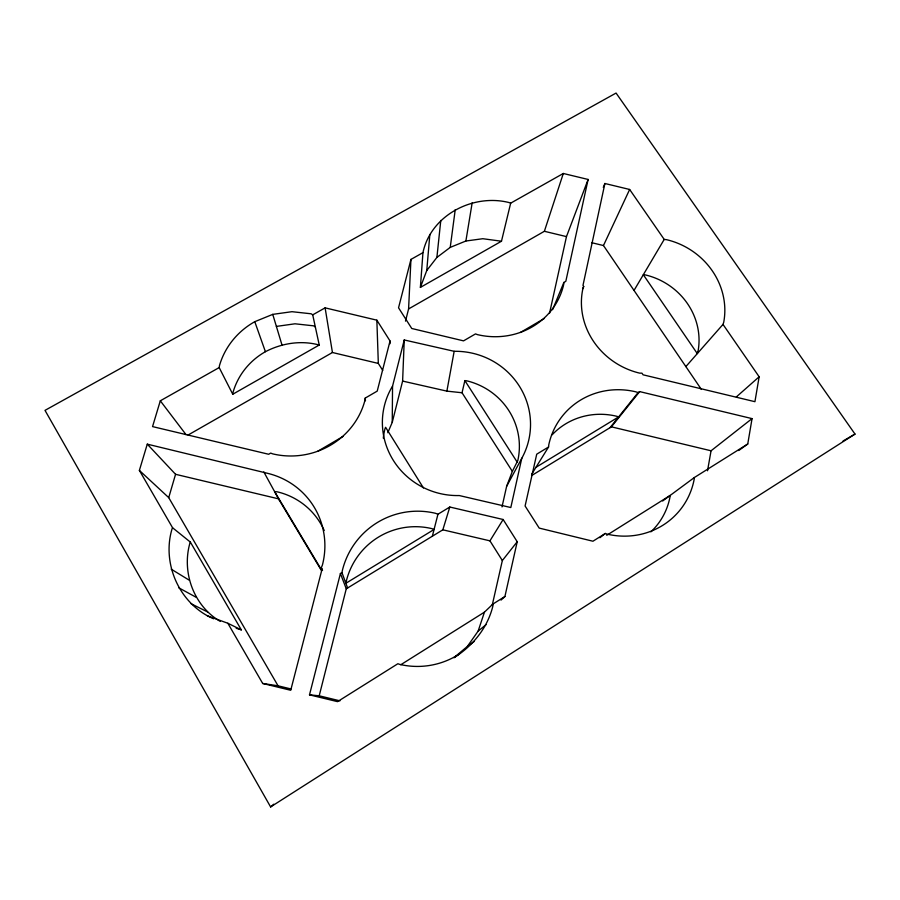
<?xml version="1.0" encoding="UTF-8"?>
<svg xmlns="http://www.w3.org/2000/svg" width="900" height="900" viewBox="0 0 900 900"><rect width="100%" height="100%" fill="white"/><g stroke="black" fill="none" stroke-linecap="round" stroke-linejoin="round"><path stroke-width="1.35" d="M390.037 343.721L390.037 340.988L376.853 320.175L325.114 307.856L312.716 314.854L311.175 313.796L291.971 311.692L272.756 314.37L254.779 321.683A75.353 72.045 -10.2 0 0 219.499 365.49L219.184 367.571L232.763 394.234L319.241 345.026L312.716 314.854M387.787 432.72L392.243 422.37L392.546 386.19L404.246 339.964L454.162 351.304A74.194 72.022 13.4 0 1 522.326 457.29L506.621 486.349L502.009 506.914M392.243 422.37L402.615 381.082L404.246 339.964M405.495 321.131L408.589 308.936L410.94 259.425L422.944 252.653C430.841 215.224 472.905 193.444 508.939 202.523L510.671 203.164L563.31 173.475L588.116 179.46L565.819 281.317L563.861 282.454L552.6 309.69M510.671 203.164L501.48 241.222L420.39 287.404L422.944 252.653M563.861 282.454L563.715 284.389A72.259 67.905 13.4 0 1 477.461 334.631L475.515 333.9L463.545 340.864L411.761 328.489L398.543 307.8L410.94 259.425M420.39 287.404L426.769 270.506L429.84 234.495M747.754 443.993L694.35 477.529L694.204 479.16A75.296 71.989 37.1 0 1 606.949 534.082L605.317 533.452L592.942 541.226L539.201 528.097L525.094 505.991L536.726 454.185L548.561 446.996L548.809 444.645A75.296 71.989 37.1 0 1 635.648 391.781L638.134 392.546L639.675 391.601L752.051 418.613L747.754 443.993L738.709 450.54M426.769 270.506L436.894 257.434L440.786 220.455M390.037 340.988L377.224 391.106L365.231 398.081L364.984 400.151A75.353 72.045 -10.2 0 1 272.745 453.881L270.675 453.094L268.661 454.264L152.55 426.6L160.312 400.804L219.184 367.571M436.894 257.434L450.236 247.388L455.231 209.689M232.763 394.234L233.044 392.31A69.345 66.634 -11.4 0 1 265.41 351.697C281.869 343.125 301.241 340.099 319.241 345.026M450.236 247.388L465.885 241.009L472.162 202.871M723.004 324.405L759.15 376.785L754.931 401.692L643.061 374.805L641.97 373.174L639.607 373.129A72.698 67.748 26.9 0 1 582.885 288.697L583.706 286.493L582.975 285.412L604.901 183.499L629.651 189.472L664.211 239.422L666.63 239.692A72.698 67.748 26.9 0 1 723.735 322.245L723.004 324.405L685.867 366.593L701.381 389.43M707.524 470.767L711.056 450.787L752.051 418.613M402.615 381.082L446.884 391.129L454.162 351.304M347.614 587.981L341.944 572.591L342.54 569.756A77.636 77.344 -77.3 0 1 435.488 513.293L437.951 514.226L449.809 507.026L503.134 519.502L517.219 541.733L504.911 596.509L501.041 600.086M549.551 313.211L566.471 236.61L588.116 179.46M521.798 458.201L510.817 507.532L459.293 495.551A74.194 72.022 13.4 0 1 393.412 460.496A74.194 72.022 13.4 0 1 391.545 387.81L392.546 386.19M492.266 605.002L502.346 560.543L517.219 541.733M512.347 471.364L462.037 392.76L464.873 380.599L466.605 380.79A68.299 66.6 13.4 0 1 517.815 460.541L512.347 471.364L506.621 486.349M340.414 573.525L309.499 694.845L319.207 695.801L346.264 588.803L340.414 573.525L341.944 572.591M432.349 536.22L437.951 514.226M291.026 688.961L278.055 685.811L168.727 497.632L175.556 474.3L147.274 444.15L139.376 470.407L172.575 527.76L190.384 542.115L241.324 629.876L236.183 628.29M346.264 588.803L442.834 529.819L449.809 507.026M408.589 308.936L544.376 231.289L563.31 173.475M454.129 657.653C473.029 645.694 487.744 627.604 492.998 605.599L492.885 604.069L504.911 596.509M454.016 657.596L467.381 646.425L478.136 631.102L484.436 612.158L492.885 604.069M322.526 570.308L321.277 567.844L322.425 564.998A78.829 76.174 -34.3 0 0 267.446 473.287L147.274 444.15M603.293 187.369L604.901 183.499M190.384 542.115L189.833 543.386C181.654 572.546 193.815 606.105 220.331 621.428M172.575 527.76L171.968 529.144C161.606 564.21 179.797 604.44 213.615 618.784M582.548 288.956L583.706 286.493M685.867 366.593L603.472 245.542L629.651 189.472M634.028 290.43L664.211 239.422M502.346 560.543L489.949 540.844L503.134 519.502M531.754 474.098L548.561 446.996M610.02 427.68L638.134 392.546M531.54 475.616L611.404 426.836L639.675 391.601M736.335 396.934L759.15 376.785M270.619 806.94L855 434.081L616.072 93.06L45 410.366L270.619 806.94L273.769 804.195M478.136 631.102L486.045 624.679M599.895 537.716L605.317 533.452M662.659 500.985L694.35 477.529M467.381 646.425L474.356 641.351M400.77 664.751L484.436 612.158M606.746 535.286L670.151 495.439L670.005 496.935A69.289 66.589 38.3 0 1 650.891 531.844M535.939 467.336L618.649 416.891L616.365 416.183A69.289 66.589 38.3 0 0 552.206 434.734M317.7 451.294L343.046 436.444M520.436 332.471L544.444 318.397M843.053 440.989L855 434.081M188.078 435.037L332.438 352.507L378.326 363.431L382.714 370.395M276.39 326.407L295.009 323.798L313.616 325.834L315.101 326.858M465.885 241.009L482.805 238.714L501.48 241.222M241.324 629.876L227.846 623.261L207.292 615.769M446.884 391.129L462.037 392.76M227.846 623.261L262.699 683.471L278.055 685.811M442.834 529.819L489.949 540.844M175.556 474.3L278.505 498.836L321.48 570.6M544.376 231.289L566.471 236.61M591.795 242.719L603.472 245.542M611.404 426.836L711.056 450.787M319.207 695.801L339.941 700.841M262.699 683.471L290.723 690.278L322.054 569.149L321.277 567.844M309.499 694.845L337.511 701.64L397.901 663.716L399.51 664.335A77.636 77.344 -77.3 0 0 458.685 654.457M191.047 603.709L207.551 611.933M178.74 587.79L196.222 597.319M171.203 569.16L189.248 580.196M139.376 470.407L168.727 497.632M160.312 400.804L186.041 434.644M464.873 380.599L517.207 462.15M423.428 487.946L385.594 427.275L384.952 428.884A68.299 66.6 13.4 0 0 383.31 438.131M321.885 570.544L274.579 491.558L277.346 491.85A72.337 70.087 -36.3 0 1 324.236 530.528M263.812 471.926L279.067 499.77M254.779 321.683L265.41 351.697M272.756 314.37L281.959 344.902M325.114 307.856L332.438 352.507M365.231 398.081L365.445 400.781M376.853 320.175L378.326 363.431M346.421 580.669L345.881 583.268L434.059 529.481L431.798 528.615A71.404 70.999 -77 0 0 346.421 580.669M697.972 351.608L697.298 353.61L643.32 274.725L645.559 274.972A67.072 62.977 27.4 0 1 697.972 351.608"/></g></svg>
